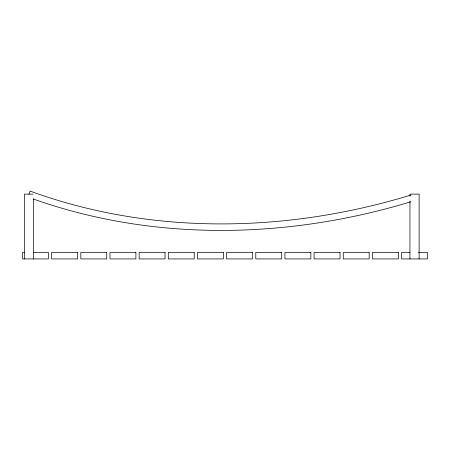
<?xml version="1.0" encoding="UTF-8"?>
<svg xmlns="http://www.w3.org/2000/svg" width="450" height="450" viewBox="0 0 450 450"><rect width="100%" height="100%" fill="white"/><g stroke="black" fill="none" stroke-linecap="round" stroke-linejoin="round"><path stroke-width="0.67" d="M28.98 194.124L30.071 191.076C151.993 235.603 287.646 232.785 410.918 195.024M410.856 201.774C288.602 238.832 154.35 242.027 33.176 198.945M32.985 194.124L24.396 194.124L24.396 258.924M24.604 252.444L22.5 252.444L22.5 258.924L48.42 258.924L48.42 252.444L33.711 252.444M409.984 252.444L401.58 252.444L401.58 258.924L427.5 258.924L427.5 252.444L418.393 252.444M419.124 258.924L419.124 194.124L409.956 194.124L409.956 196.217M409.956 201.094L409.956 258.924M33.564 199.001L33.564 258.924M77.58 252.444L51.66 252.444L51.66 258.924L77.58 258.924L77.58 252.444M106.74 252.444L80.82 252.444L80.82 258.924L106.74 258.924L106.74 252.444M135.9 252.444L109.98 252.444L109.98 258.924L135.9 258.924L135.9 252.444M165.06 252.444L139.14 252.444L139.14 258.924L165.06 258.924L165.06 252.444M194.22 252.444L168.3 252.444L168.3 258.924L194.22 258.924L194.22 252.444M223.38 252.444L197.46 252.444L197.46 258.924L223.38 258.924L223.38 252.444M252.54 252.444L226.62 252.444L226.62 258.924L252.54 258.924L252.54 252.444M281.7 252.444L255.78 252.444L255.78 258.924L281.7 258.924L281.7 252.444M310.86 252.444L284.94 252.444L284.94 258.924L310.86 258.924L310.86 252.444M340.02 252.444L314.1 252.444L314.1 258.924L340.02 258.924L340.02 252.444M369.18 252.444L343.26 252.444L343.26 258.924L369.18 258.924L369.18 252.444M398.34 252.444L372.42 252.444L372.42 258.924L398.34 258.924L398.34 252.444"/></g></svg>
